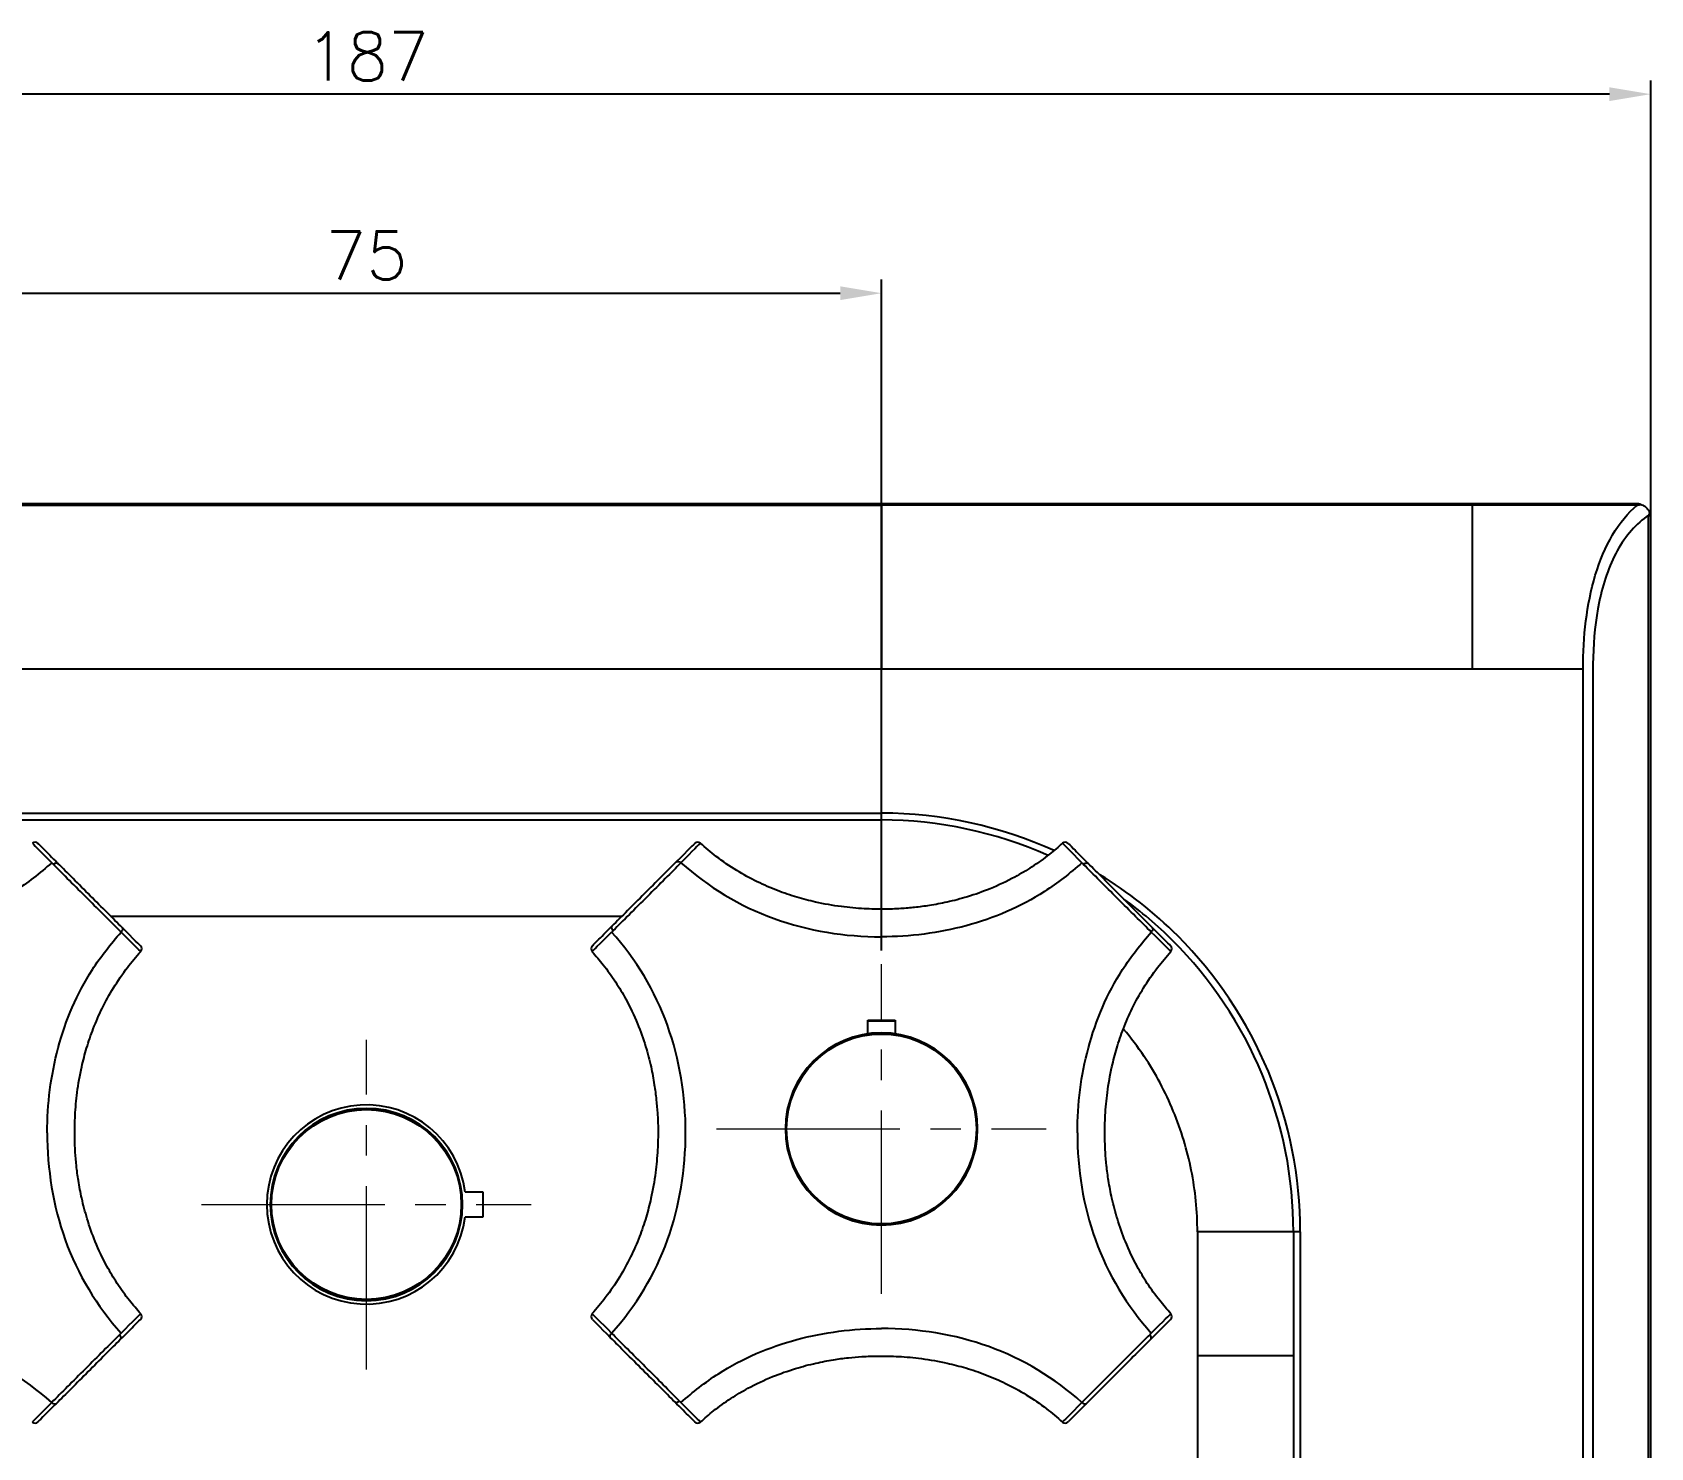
# Model space of a CAD drawing. Extents: x 39169 to 40010, y 18423 to 19017.
# Drawn here: x 39651.4 to 39769.2, y 18618.2 to 18721.2 of the extents above; entities that cross this region are included whole.
import ezdxf

# ---------------------------------------------------------------- set-up
doc = ezdxf.new("R2010")
doc.units = 0
doc.header["$LTSCALE"] = 7
doc.header["$MEASUREMENT"] = 0
doc.linetypes.add('CENTER2', pattern=[28.575, 19.05, -3.175, 3.175, -3.175])
doc.layers.add('DIM', color=2, linetype='CONTINUOUS')
doc.layers.add('DWG', color=7, linetype='CONTINUOUS')
doc.layers.add('중심선', color=1, linetype='CENTER2', lineweight=9)
doc.styles.add('GHS', font='romans', dxfattribs={"bigfont": 'ghs'})

msp = doc.modelspace()

# ---------------------------------------------------------------- linework, layer by layer
at = {"layer": 'DIM'}
for p, q in [((39769.2, 18684.13), (39769.2, 18717.69)), ((39766.2, 18716.69), (39585.34, 18716.69)), ((39641.2, 18702.2), (39710.2, 18702.2)), ((39713.2, 18654.36), (39713.2, 18703.2))]:
    msp.add_line(p, q, dxfattribs=at)
for points in [[(39766.2, 18717.19), (39766.2, 18716.19), (39769.2, 18716.69)], [(39710.2, 18702.7), (39710.2, 18701.7), (39713.2, 18702.2)]]:
    msp.add_solid(points, dxfattribs=at)
at = {"layer": 'DWG'}
for p, q in [((39713.2, 18686.86), (39638.2, 18686.86)), ((39638.2, 18686.77), (39713.2, 18686.77)), ((39756.2, 18686.77), (39713.2, 18686.77)), ((39768.22, 18686.77), (39756.2, 18686.77)), ((39768.2, 18686.86), (39767.4, 18686.86)), ((39769.05, 18545.69), (39769.05, 18686.04)), ((39769.2, 18545.86), (39769.2, 18685.86)), ((39638.2, 18674.86), (39713.2, 18674.86)), ((39764.28, 18556.86), (39764.28, 18674.86)), ((39638.2, 18664.35), (39713.2, 18664.35)), ((39638.2, 18663.86), (39713.2, 18663.86)), ((39657.08, 18656.86), (39694.32, 18656.86)), ((39684.2, 18636.76), (39682.89, 18636.76)), ((39684.2, 18634.96), (39684.2, 18636.76)), ((39682.89, 18634.96), (39684.2, 18634.96)), ((39743.69, 18633.87), (39743.19, 18633.87)), ((39743.69, 18633.87), (39743.69, 18574.86))]:
    msp.add_line(p, q, dxfattribs=at)
at = {"layer": 'DWG', "extrusion": (0, 0, -1)}
for centre in [(-39713.2, 18641.36), (-39675.7, 18635.86)]:
    msp.add_circle(centre, 7, dxfattribs=at)
at = {"layer": 'DWG'}
for centre in [(39713.2, 18641.36), (39675.7, 18635.86)]:
    msp.add_circle(centre, 6.91, dxfattribs=at)
msp.add_arc((39675.7, 18635.86), 7.25, 7.131, 352.869, dxfattribs=at)
for centre, major_axis, start_param, end_param in [((39651.58, 18661.93), (-0.212, -0.212), 3.141557, 4.638101), ((39699.81, 18661.93), (-0.212, 0.212), 4.783786, 6.283186), ((39726.58, 18661.93), (-0.212, -0.212), 3.141591, 4.638077), ((39659.04, 18654.48), (0.212, 0.212), 4.78377, 6.283137), ((39692.36, 18654.48), (0.212, -0.212), 3.141595, 4.649162), ((39734.04, 18654.48), (0.212, 0.212), 4.783795, 6.283175), ((39659.04, 18627.71), (0.212, -0.212), 0.00003, 1.49619), ((39692.36, 18627.71), (-0.212, -0.212), 4.783779, 6.283182), ((39734.04, 18627.71), (0.212, -0.212), 6.283179, 7.779362), ((39651.58, 18620.25), (-0.212, 0.212), 1.642045, 3.141615), ((39699.81, 18620.25), (0.212, 0.212), 3.141593, 4.649163), ((39726.58, 18620.25), (-0.212, 0.212), 1.642054, 3.141578)]:
    msp.add_ellipse(centre, major_axis=major_axis, ratio=1, start_param=start_param, end_param=end_param, dxfattribs=at)
for points, degree in [([(39756.2, 18686.86), (39713.2, 18686.86)], 1), ([(39767.4, 18686.86), (39756.2, 18686.86)], 1), ([(39713.2, 18674.86), (39756.2, 18674.86)], 1), ([(39756.2, 18674.86), (39764.28, 18674.86)], 1), ([(39725.77, 18661.62), (39721.85, 18663.39), (39717.55, 18664.36), (39713.2, 18664.35)], 3), ([(39725.33, 18661.27), (39721.53, 18662.95), (39717.39, 18663.86), (39713.2, 18663.86)], 3), ([(39651.38, 18662.16), (39651.38, 18662.16), (39651.91, 18661.63), (39652.79, 18660.74)], 3), ([(39699.6, 18662.14), (39699.6, 18662.14), (39699.1, 18661.65), (39698.26, 18660.81)], 3), ([(39700.01, 18662.15), (39699.96, 18662.11), (39699.44, 18661.59), (39698.6, 18660.74)], 3), ([(39726.38, 18662.16), (39726.38, 18662.16), (39726.91, 18661.63), (39727.79, 18660.74)], 3), ([(39698.26, 18660.81), (39698.33, 18660.87), (39698.49, 18660.84), (39698.6, 18660.74)], 3), ([(39652.91, 18660.62), (39652.87, 18660.66), (39652.83, 18660.7), (39652.79, 18660.74)], 3), ([(39727.91, 18660.62), (39727.87, 18660.66), (39727.83, 18660.7), (39727.79, 18660.74)], 3), ([(39657.91, 18656.02), (39657.98, 18655.95), (39657.95, 18655.8), (39657.84, 18655.69)], 3), ([(39659.26, 18654.28), (39659.21, 18654.33), (39658.69, 18654.84), (39657.84, 18655.69)], 3), ([(39659.25, 18654.69), (39659.25, 18654.69), (39658.75, 18655.18), (39657.91, 18656.03)], 3), ([(39693.67, 18655.8), (39693.63, 18655.76), (39693.59, 18655.73), (39693.55, 18655.69)], 3), ([(39732.91, 18656.02), (39732.98, 18655.95), (39732.95, 18655.8), (39732.84, 18655.69)], 3), ([(39734.26, 18654.28), (39734.21, 18654.33), (39733.69, 18654.84), (39732.84, 18655.69)], 3), ([(39734.25, 18654.69), (39734.25, 18654.69), (39733.75, 18655.18), (39732.91, 18656.03)], 3), ([(39712.2, 18648.22), (39712.2, 18648.58), (39712.2, 18648.94), (39712.2, 18649.29)], 3), ([(39714.2, 18649.29), (39714.2, 18648.94), (39714.2, 18648.58), (39714.2, 18648.22)], 3), ([(39736.2, 18633.86), (39736.2, 18630.86), (39736.2, 18627.86), (39736.2, 18624.86)], 3), ([(39743.19, 18633.87), (39743.19, 18624.86)], 1), ([(39692.14, 18627.9), (39692.18, 18627.85), (39692.7, 18627.34), (39693.55, 18626.5)], 3), ([(39692.15, 18627.5), (39692.15, 18627.5), (39692.64, 18627), (39693.48, 18626.16)], 3), ([(39657.73, 18626.38), (39657.77, 18626.42), (39657.8, 18626.46), (39657.84, 18626.5)], 3), ([(39693.48, 18626.16), (39693.42, 18626.23), (39693.45, 18626.39), (39693.55, 18626.5)], 3), ([(39732.73, 18626.38), (39732.77, 18626.42), (39732.8, 18626.46), (39732.84, 18626.5)], 3), ([(39736.2, 18624.86), (39736.2, 18608.2), (39736.2, 18591.53), (39736.2, 18574.86)], 3), ([(39743.19, 18624.86), (39743.19, 18574.86)], 1), ([(39653.13, 18621.38), (39652.29, 18620.54), (39651.79, 18620.04), (39651.79, 18620.04)], 3), ([(39652.79, 18621.45), (39652.9, 18621.34), (39653.06, 18621.31), (39653.13, 18621.38)], 3), ([(39698.48, 18621.56), (39698.52, 18621.52), (39698.56, 18621.49), (39698.6, 18621.45)], 3), ([(39700.01, 18620.03), (39700.01, 18620.03), (39699.49, 18620.56), (39698.6, 18621.45)], 3), ([(39728.13, 18621.38), (39727.29, 18620.54), (39726.79, 18620.04), (39726.79, 18620.04)], 3), ([(39727.79, 18621.45), (39727.9, 18621.34), (39728.06, 18621.31), (39728.13, 18621.38)], 3)]:
    msp.add_open_spline(points, degree=degree, dxfattribs=at)
for points, weights in [([(39713.2, 18686.77), (39713.2, 18683.71), (39713.2, 18674.86)], [0.99801938102, 0.937335388542, 1]), ([(39756.2, 18686.77), (39756.2, 18683.71), (39756.2, 18674.86)], [0.99801938102, 0.937335388542, 1]), ([(39713.2, 18657.34), (39713.2, 18663.58), (39713.2, 18663.86)], [0.983208832537, 0.810847966352, 1]), ([(39743.19, 18633.86), (39742.9, 18633.86), (39736.2, 18633.86)], [1, 0.802062433457, 1]), ([(39736.2, 18624.86), (39742.9, 18624.86), (39743.19, 18624.86)], [1, 0.796502706198, 0.986184472427])]:
    msp.add_rational_spline(points, weights, degree=2, dxfattribs=at)
for points, knots in [([(39764.28, 18674.86), (39764.28, 18677.21), (39764.53, 18679.53), (39765.81, 18683.8), (39766.87, 18685.67), (39768.22, 18686.77)], [0, 0, 0, 0, 0.5, 0.5, 1, 1, 1, 1]), ([(39768.48, 18686.82), (39768.4, 18686.84), (39768.33, 18686.86), (39768.23, 18686.86), (39768.22, 18686.86), (39768.2, 18686.86), (39768.2, 18686.86), (39768.2, 18686.86)], [0, 0, 0, 0, 0.807942, 0.807942, 0.981561, 0.981561, 1, 1, 1, 1]), ([(39768.22, 18686.77), (39768.23, 18686.77), (39768.23, 18686.77), (39768.31, 18686.79), (39768.39, 18686.81), (39768.48, 18686.82)], [0, 0, 0, 0, 0.027225, 0.027225, 1, 1, 1, 1]), ([(39768.48, 18686.82), (39768.58, 18686.79), (39768.68, 18686.75), (39768.85, 18686.63), (39768.93, 18686.55), (39769.05, 18686.4), (39769.09, 18686.33), (39769.12, 18686.25)], [0, 0, 0, 0, 0.363068, 0.363068, 0.72733, 0.72733, 1, 1, 1, 1]), ([(39769.05, 18686.04), (39768.15, 18685.44), (39767.37, 18684.54), (39766.16, 18682.36), (39765.73, 18681.06), (39764.89, 18677.08), (39764.99, 18674.33), (39764.99, 18666.14), (39764.99, 18649.75), (39764.99, 18611.5), (39764.99, 18578.72), (39764.99, 18556.86)], [0, 0, 0, 0, 0.03125, 0.03125, 0.0625, 0.0625, 0.125, 0.125, 0.25, 0.5, 1, 1, 1, 1]), ([(39769.12, 18686.25), (39769.1, 18686.18), (39769.08, 18686.11), (39769.05, 18686.04), (39769.05, 18686.04), (39769.05, 18686.04)], [0, 0, 0, 0, 0.972139, 0.972139, 1, 1, 1, 1]), ([(39769.2, 18685.86), (39769.2, 18685.86), (39769.2, 18685.87), (39769.2, 18685.93), (39769.19, 18686), (39769.16, 18686.13), (39769.14, 18686.19), (39769.12, 18686.25)], [0, 0, 0, 0, 0.013181, 0.013181, 0.503991, 0.503991, 1, 1, 1, 1]), ([(39713.2, 18663.86), (39713.2, 18663.86), (39713.2, 18663.87), (39713.2, 18663.91), (39713.2, 18663.94), (39713.2, 18664.01), (39713.2, 18664.06), (39713.2, 18664.15), (39713.2, 18664.21), (39713.2, 18664.29), (39713.2, 18664.32), (39713.2, 18664.35), (39713.2, 18664.35), (39713.2, 18664.35), (39713.2, 18664.35), (39713.2, 18664.35), (39713.2, 18664.35), (39713.2, 18664.35), (39713.2, 18664.35)], [0, 0, 0, 0, 0.219736, 0.219736, 0.439472, 0.439472, 0.659208, 0.659208, 0.878944, 0.878944, 0.986457, 0.986457, 0.999804, 0.999804, 0.999909, 0.999909, 0.999961, 1, 1, 1, 1]), ([(39651.79, 18662.14), (39651.79, 18662.14), (39651.79, 18662.14), (39651.8, 18662.13), (39651.94, 18662), (39652.44, 18661.5), (39652.81, 18661.13), (39653.24, 18660.69)], [0, 0, 0, 0, 0.020054, 0.020054, 0.510027, 0.510027, 1, 1, 1, 1]), ([(39726.38, 18662.17), (39726.07, 18661.88), (39725.36, 18661.28), (39724.2, 18660.45), (39722.77, 18659.59), (39721.2, 18658.85), (39719.54, 18658.26), (39718.05, 18657.87), (39716.76, 18657.63), (39715.64, 18657.48), (39714.54, 18657.39), (39713.32, 18657.34), (39711.87, 18657.38), (39710.2, 18657.53), (39708.56, 18657.82), (39707.01, 18658.22), (39705.59, 18658.7), (39704.11, 18659.35), (39702.62, 18660.17), (39701.23, 18661.12), (39700.39, 18661.83), (39700.02, 18662.17)], [0, 0, 0, 0, 0.043701, 0.097669, 0.148181, 0.217453, 0.278876, 0.332436, 0.378136, 0.415956, 0.450689, 0.493021, 0.543361, 0.601753, 0.668216, 0.716981, 0.7693, 0.825173, 0.884547, 0.947396, 1, 1, 1, 1]), ([(39726.79, 18662.14), (39726.79, 18662.14), (39726.79, 18662.14), (39726.8, 18662.13), (39726.94, 18662), (39727.44, 18661.5), (39727.81, 18661.13), (39728.24, 18660.69)], [0, 0, 0, 0, 0.020054, 0.020054, 0.510027, 0.510027, 1, 1, 1, 1]), ([(39652.79, 18660.74), (39651.93, 18659.98), (39649.39, 18657.97), (39644.44, 18655.88), (39640.27, 18655.35), (39638.2, 18655.35)], [0, 0, 0, 0, 0.216606, 0.608303, 1, 1, 1, 1]), ([(39652.91, 18660.62), (39652.93, 18660.64), (39652.96, 18660.67), (39653.01, 18660.7), (39653.04, 18660.71), (39653.1, 18660.73), (39653.13, 18660.73), (39653.17, 18660.73), (39653.2, 18660.73), (39653.22, 18660.71), (39653.23, 18660.71), (39653.24, 18660.7), (39653.24, 18660.7), (39653.24, 18660.69)], [0, 0, 0, 0, 0.220007, 0.220007, 0.440055, 0.440055, 0.660124, 0.660124, 0.880232, 0.880232, 0.96207, 0.96207, 1, 1, 1, 1]), ([(39657.84, 18655.69), (39657.15, 18656.38), (39656.29, 18657.24), (39654.49, 18659.03), (39653.62, 18659.9), (39652.91, 18660.62)], [0, 0, 0, 0, 0.5, 0.5, 1, 1, 1, 1]), ([(39657.91, 18656.02), (39657.26, 18656.68), (39656.44, 18657.49), (39654.75, 18659.19), (39653.92, 18660.02), (39653.24, 18660.69)], [0, 0, 0, 0, 0.5, 0.5, 1, 1, 1, 1]), ([(39698.26, 18660.81), (39697.6, 18660.15), (39696.79, 18659.34), (39695.09, 18657.64), (39694.27, 18656.82), (39693.59, 18656.14)], [0, 0, 0, 0, 0.5, 0.5, 1, 1, 1, 1]), ([(39698.6, 18660.74), (39697.91, 18660.04), (39697.05, 18659.18), (39695.26, 18657.39), (39694.38, 18656.52), (39693.67, 18655.8)], [0, 0, 0, 0, 0.5, 0.5, 1, 1, 1, 1]), ([(39698.6, 18660.74), (39700.58, 18658.97), (39702.88, 18657.57), (39707.88, 18655.78), (39710.54, 18655.35), (39713.2, 18655.35)], [0, 0, 0, 0, 0.5, 0.5, 1, 1, 1, 1]), ([(39727.79, 18660.74), (39726.93, 18659.98), (39724.39, 18657.97), (39719.44, 18655.88), (39715.27, 18655.35), (39713.2, 18655.35)], [0, 0, 0, 0, 0.216606, 0.608303, 1, 1, 1, 1]), ([(39727.91, 18660.62), (39727.93, 18660.64), (39727.96, 18660.67), (39728.01, 18660.7), (39728.04, 18660.71), (39728.1, 18660.73), (39728.13, 18660.73), (39728.17, 18660.73), (39728.2, 18660.73), (39728.22, 18660.71), (39728.23, 18660.71), (39728.24, 18660.7), (39728.24, 18660.7), (39728.24, 18660.69)], [0, 0, 0, 0, 0.220007, 0.220007, 0.440055, 0.440055, 0.660124, 0.660124, 0.880232, 0.880232, 0.96207, 0.96207, 1, 1, 1, 1]), ([(39732.84, 18655.69), (39732.15, 18656.38), (39731.29, 18657.24), (39729.49, 18659.03), (39728.62, 18659.9), (39727.91, 18660.62)], [0, 0, 0, 0, 0.5, 0.5, 1, 1, 1, 1]), ([(39732.91, 18656.02), (39732.26, 18656.68), (39731.44, 18657.49), (39729.75, 18659.19), (39728.92, 18660.02), (39728.24, 18660.69)], [0, 0, 0, 0, 0.5, 0.5, 1, 1, 1, 1]), ([(39743.69, 18633.87), (39743.69, 18637.89), (39742.9, 18641.84), (39739.83, 18649.24), (39737.58, 18652.6), (39733.06, 18657.12), (39731.15, 18658.62), (39729.09, 18659.87)], [0, 0, 0, 0, 0.38382, 0.38382, 0.76764, 0.76764, 1, 1, 1, 1]), ([(39743.19, 18633.87), (39743.19, 18637.82), (39742.41, 18641.71), (39739.4, 18648.98), (39737.18, 18652.29), (39733.3, 18656.17), (39732.11, 18657.18), (39730.85, 18658.1)], [0, 0, 0, 0, 0.416912, 0.416912, 0.833824, 0.833824, 1, 1, 1, 1]), ([(39652.46, 18641.09), (39652.46, 18643.17), (39652.98, 18647.33), (39655.08, 18652.29), (39657.08, 18654.82), (39657.84, 18655.69)], [0, 0, 0, 0, 0.391693, 0.783386, 1, 1, 1, 1]), ([(39692.13, 18654.28), (39692.13, 18654.28), (39692.13, 18654.28), (39692.13, 18654.28), (39692.66, 18654.81), (39693.55, 18655.69)], [0, 0, 0, 0, 0.00011, 0.00011, 1, 1, 1, 1]), ([(39692.15, 18654.69), (39692.15, 18654.69), (39692.27, 18654.82), (39692.78, 18655.32), (39693.15, 18655.7), (39693.59, 18656.14)], [0, 0, 0, 0, 0.499864, 0.499864, 1, 1, 1, 1]), ([(39693.67, 18655.8), (39693.64, 18655.83), (39693.62, 18655.85), (39693.59, 18655.91), (39693.58, 18655.94), (39693.56, 18655.99), (39693.55, 18656.02), (39693.56, 18656.07), (39693.56, 18656.09), (39693.58, 18656.12), (39693.58, 18656.12), (39693.59, 18656.13), (39693.59, 18656.14), (39693.59, 18656.14)], [0, 0, 0, 0, 0.220024, 0.220024, 0.440073, 0.440073, 0.660142, 0.660142, 0.88025, 0.88025, 0.96173, 0.96173, 1, 1, 1, 1]), ([(39698.94, 18641.09), (39698.94, 18643.75), (39698.51, 18646.41), (39696.72, 18651.41), (39695.32, 18653.71), (39693.55, 18655.69)], [0, 0, 0, 0, 0.5, 0.5, 1, 1, 1, 1]), ([(39727.46, 18641.09), (39727.46, 18643.17), (39727.98, 18647.33), (39730.08, 18652.29), (39732.08, 18654.82), (39732.84, 18655.69)], [0, 0, 0, 0, 0.391693, 0.783386, 1, 1, 1, 1]), ([(39659.27, 18627.91), (39658.99, 18628.22), (39658.38, 18628.93), (39657.55, 18630.08), (39656.7, 18631.51), (39655.96, 18633.09), (39655.37, 18634.75), (39654.98, 18636.24), (39654.73, 18637.53), (39654.58, 18638.65), (39654.49, 18639.75), (39654.45, 18640.97), (39654.48, 18642.42), (39654.63, 18644.09), (39654.92, 18645.73), (39655.32, 18647.28), (39655.81, 18648.7), (39656.45, 18650.17), (39657.27, 18651.67), (39658.22, 18653.05), (39658.93, 18653.9), (39659.27, 18654.27)], [0, 0, 0, 0, 0.043644, 0.097595, 0.148103, 0.217384, 0.278831, 0.33242, 0.378146, 0.415986, 0.450725, 0.493059, 0.543393, 0.601766, 0.668194, 0.716933, 0.76923, 0.82509, 0.884462, 0.947326, 1, 1, 1, 1]), ([(39692.12, 18654.27), (39692.41, 18653.96), (39693.01, 18653.25), (39693.84, 18652.1), (39694.69, 18650.67), (39695.44, 18649.1), (39696.03, 18647.44), (39696.42, 18645.95), (39696.66, 18644.65), (39696.81, 18643.53), (39696.9, 18642.44), (39696.95, 18641.22), (39696.91, 18639.77), (39696.76, 18638.1), (39696.47, 18636.46), (39696.07, 18634.91), (39695.59, 18633.48), (39694.94, 18632.01), (39694.13, 18630.52), (39693.17, 18629.13), (39692.46, 18628.29), (39692.12, 18627.91)], [0, 0, 0, 0, 0.043605, 0.097559, 0.148068, 0.217353, 0.278803, 0.332394, 0.378123, 0.415964, 0.450705, 0.493041, 0.543377, 0.601753, 0.668184, 0.716926, 0.769225, 0.825087, 0.884462, 0.947329, 1, 1, 1, 1]), ([(39734.27, 18627.91), (39733.99, 18628.22), (39733.38, 18628.93), (39732.55, 18630.08), (39731.7, 18631.51), (39730.96, 18633.09), (39730.37, 18634.75), (39729.98, 18636.24), (39729.73, 18637.53), (39729.58, 18638.65), (39729.49, 18639.75), (39729.45, 18640.97), (39729.48, 18642.42), (39729.63, 18644.09), (39729.92, 18645.73), (39730.32, 18647.28), (39730.81, 18648.7), (39731.45, 18650.17), (39732.27, 18651.67), (39733.22, 18653.05), (39733.93, 18653.9), (39734.27, 18654.27)], [0, 0, 0, 0, 0.043644, 0.097595, 0.148103, 0.217384, 0.278831, 0.33242, 0.378146, 0.415986, 0.450725, 0.493059, 0.543393, 0.601766, 0.668194, 0.716933, 0.76923, 0.82509, 0.884462, 0.947326, 1, 1, 1, 1]), ([(39712.2, 18649.29), (39712.48, 18649.29), (39712.77, 18649.29), (39713.24, 18649.29), (39713.43, 18649.29), (39713.82, 18649.29), (39714.01, 18649.29), (39714.2, 18649.29)], [0, 0, 0, 0, 0.428962, 0.428962, 0.714481, 0.714481, 1, 1, 1, 1]), ([(39712.2, 18649.22), (39712.48, 18649.22), (39712.77, 18649.22), (39713.24, 18649.22), (39713.43, 18649.22), (39713.82, 18649.22), (39714.01, 18649.22), (39714.2, 18649.22)], [0, 0, 0, 0, 0.428962, 0.428962, 0.714481, 0.714481, 1, 1, 1, 1]), ([(39736.2, 18633.86), (39736.2, 18635.37), (39736.05, 18636.87), (39735.46, 18639.83), (39735.02, 18641.27), (39733.87, 18644.06), (39733.16, 18645.39), (39731.86, 18647.33), (39731.36, 18647.99), (39730.83, 18648.63)], [0, 0, 0, 0, 0.281658, 0.281658, 0.563317, 0.563317, 0.844975, 0.844975, 1, 1, 1, 1]), ([(39652.46, 18641.09), (39652.46, 18638.44), (39652.88, 18635.78), (39654.67, 18630.78), (39656.08, 18628.48), (39657.84, 18626.5)], [0, 0, 0, 0, 0.5, 0.5, 1, 1, 1, 1]), ([(39693.55, 18626.5), (39695.32, 18628.48), (39696.73, 18630.78), (39698.51, 18635.78), (39698.94, 18638.44), (39698.94, 18641.09)], [0, 0, 0, 0, 0.5, 0.5, 1, 1, 1, 1]), ([(39727.46, 18641.09), (39727.46, 18638.44), (39727.88, 18635.78), (39729.67, 18630.78), (39731.08, 18628.48), (39732.84, 18626.5)], [0, 0, 0, 0, 0.5, 0.5, 1, 1, 1, 1]), ([(39657.84, 18626.5), (39658.73, 18627.38), (39659.26, 18627.9), (39659.26, 18627.91), (39659.26, 18627.91), (39659.26, 18627.91)], [0, 0, 0, 0, 0.998622, 0.998622, 1, 1, 1, 1]), ([(39732.84, 18626.5), (39733.73, 18627.38), (39734.26, 18627.9), (39734.26, 18627.91), (39734.26, 18627.91), (39734.26, 18627.91)], [0, 0, 0, 0, 0.998622, 0.998622, 1, 1, 1, 1]), ([(39652.79, 18621.45), (39650.81, 18623.21), (39648.51, 18624.62), (39643.51, 18626.41), (39640.85, 18626.83), (39638.2, 18626.83)], [0, 0, 0, 0, 0.5, 0.5, 1, 1, 1, 1]), ([(39657.8, 18626.05), (39658.23, 18626.48), (39658.6, 18626.85), (39659.1, 18627.35), (39659.24, 18627.48), (39659.25, 18627.5), (39659.25, 18627.5), (39659.25, 18627.5)], [0, 0, 0, 0, 0.499281, 0.499281, 0.998563, 0.998563, 1, 1, 1, 1]), ([(39698.6, 18621.45), (39699.47, 18622.21), (39702, 18624.21), (39706.96, 18626.31), (39711.12, 18626.83), (39713.2, 18626.83)], [0, 0, 0, 0, 0.216606, 0.608303, 1, 1, 1, 1]), ([(39727.79, 18621.45), (39725.81, 18623.21), (39723.51, 18624.62), (39718.51, 18626.41), (39715.85, 18626.83), (39713.2, 18626.83)], [0, 0, 0, 0, 0.5, 0.5, 1, 1, 1, 1]), ([(39732.8, 18626.05), (39733.23, 18626.48), (39733.6, 18626.85), (39734.1, 18627.35), (39734.24, 18627.48), (39734.25, 18627.5), (39734.25, 18627.5), (39734.25, 18627.5)], [0, 0, 0, 0, 0.499281, 0.499281, 0.998563, 0.998563, 1, 1, 1, 1]), ([(39657.73, 18626.38), (39657.01, 18625.67), (39656.14, 18624.8), (39654.35, 18623.01), (39653.49, 18622.15), (39652.79, 18621.45)], [0, 0, 0, 0, 0.5, 0.5, 1, 1, 1, 1]), ([(39657.8, 18626.05), (39657.12, 18625.37), (39656.29, 18624.54), (39654.6, 18622.85), (39653.79, 18622.04), (39653.13, 18621.38)], [0, 0, 0, 0, 0.5, 0.5, 1, 1, 1, 1]), ([(39657.8, 18626.05), (39657.8, 18626.05), (39657.8, 18626.05), (39657.82, 18626.07), (39657.83, 18626.09), (39657.84, 18626.14), (39657.84, 18626.16), (39657.83, 18626.22), (39657.82, 18626.25), (39657.79, 18626.3), (39657.77, 18626.33), (39657.74, 18626.37), (39657.74, 18626.37), (39657.73, 18626.38)], [0, 0, 0, 0, 0.038268, 0.038268, 0.258414, 0.258414, 0.478561, 0.478561, 0.698686, 0.698686, 0.91877, 0.91877, 1, 1, 1, 1]), ([(39698.15, 18621.49), (39697.47, 18622.17), (39696.64, 18623), (39694.95, 18624.69), (39694.14, 18625.5), (39693.48, 18626.16)], [0, 0, 0, 0, 0.5, 0.5, 1, 1, 1, 1]), ([(39698.48, 18621.56), (39697.77, 18622.28), (39696.9, 18623.16), (39695.11, 18624.94), (39694.25, 18625.8), (39693.55, 18626.5)], [0, 0, 0, 0, 0.5, 0.5, 1, 1, 1, 1]), ([(39732.73, 18626.38), (39732.01, 18625.67), (39731.14, 18624.8), (39729.35, 18623.01), (39728.49, 18622.15), (39727.79, 18621.45)], [0, 0, 0, 0, 0.5, 0.5, 1, 1, 1, 1]), ([(39732.8, 18626.05), (39732.12, 18625.37), (39731.29, 18624.54), (39729.6, 18622.85), (39728.79, 18622.04), (39728.13, 18621.38)], [0, 0, 0, 0, 0.5, 0.5, 1, 1, 1, 1]), ([(39732.8, 18626.05), (39732.8, 18626.05), (39732.8, 18626.05), (39732.82, 18626.07), (39732.83, 18626.09), (39732.84, 18626.14), (39732.84, 18626.16), (39732.83, 18626.22), (39732.82, 18626.25), (39732.79, 18626.3), (39732.77, 18626.33), (39732.74, 18626.37), (39732.74, 18626.37), (39732.73, 18626.38)], [0, 0, 0, 0, 0.038268, 0.038268, 0.258414, 0.258414, 0.478561, 0.478561, 0.698686, 0.698686, 0.91877, 0.91877, 1, 1, 1, 1]), ([(39700.02, 18620.02), (39700.33, 18620.3), (39701.04, 18620.91), (39702.19, 18621.74), (39703.62, 18622.59), (39705.19, 18623.33), (39706.86, 18623.92), (39708.35, 18624.31), (39709.63, 18624.56), (39710.76, 18624.71), (39711.85, 18624.8), (39713.07, 18624.84), (39714.52, 18624.81), (39716.19, 18624.66), (39717.83, 18624.37), (39719.38, 18623.97), (39720.81, 18623.48), (39722.28, 18622.84), (39723.78, 18622.02), (39725.16, 18621.07), (39726, 18620.36), (39726.38, 18620.02)], [0, 0, 0, 0, 0.043674, 0.097644, 0.148157, 0.217431, 0.278856, 0.332417, 0.378119, 0.41594, 0.450674, 0.493007, 0.543349, 0.601743, 0.668207, 0.716974, 0.769294, 0.825169, 0.884544, 0.947396, 1, 1, 1, 1]), ([(39652.79, 18621.45), (39651.91, 18620.55), (39651.38, 18620.03), (39651.38, 18620.03), (39651.38, 18620.03), (39651.38, 18620.03)], [0, 0, 0, 0, 0.998418, 0.998418, 1, 1, 1, 1]), ([(39698.15, 18621.49), (39698.15, 18621.49), (39698.15, 18621.49), (39698.17, 18621.47), (39698.19, 18621.46), (39698.24, 18621.45), (39698.26, 18621.45), (39698.32, 18621.46), (39698.35, 18621.47), (39698.4, 18621.5), (39698.43, 18621.52), (39698.47, 18621.55), (39698.48, 18621.56), (39698.48, 18621.56)], [0, 0, 0, 0, 0.037932, 0.037932, 0.258081, 0.258081, 0.478231, 0.478231, 0.698358, 0.698358, 0.918444, 0.918444, 1, 1, 1, 1]), ([(39699.6, 18620.04), (39699.6, 18620.04), (39699.47, 18620.17), (39698.97, 18620.67), (39698.59, 18621.05), (39698.15, 18621.49)], [0, 0, 0, 0, 0.499837, 0.499837, 1, 1, 1, 1]), ([(39727.79, 18621.45), (39726.91, 18620.55), (39726.38, 18620.03), (39726.38, 18620.03), (39726.38, 18620.03), (39726.38, 18620.03)], [0, 0, 0, 0, 0.998418, 0.998418, 1, 1, 1, 1])]:
    msp.add_open_spline(points, degree=3, knots=knots, dxfattribs=at)
at = {"layer": '중심선', "linetype": 'CENTER2', "ltscale": 0.1}
for p, q in [((39713.2, 18629.36), (39713.2, 18653.36)), ((39675.7, 18623.86), (39675.7, 18647.86)), ((39701.2, 18641.36), (39725.2, 18641.36)), ((39663.7, 18635.86), (39687.7, 18635.86))]:
    msp.add_line(p, q, dxfattribs=at)

# ---------------------------------------------------------------- texts
at = {"layer": 'DIM', "char_height": 3.5, "attachment_point": 5, "style": 'GHS'}
for s, insert in [('\\A1;187', (39675.77, 18719.44)), ('\\A1;75', (39675.7, 18704.95))]:
    msp.add_mtext(s, dxfattribs=dict(at, insert=insert))

doc.saveas('drawing.dxf')
